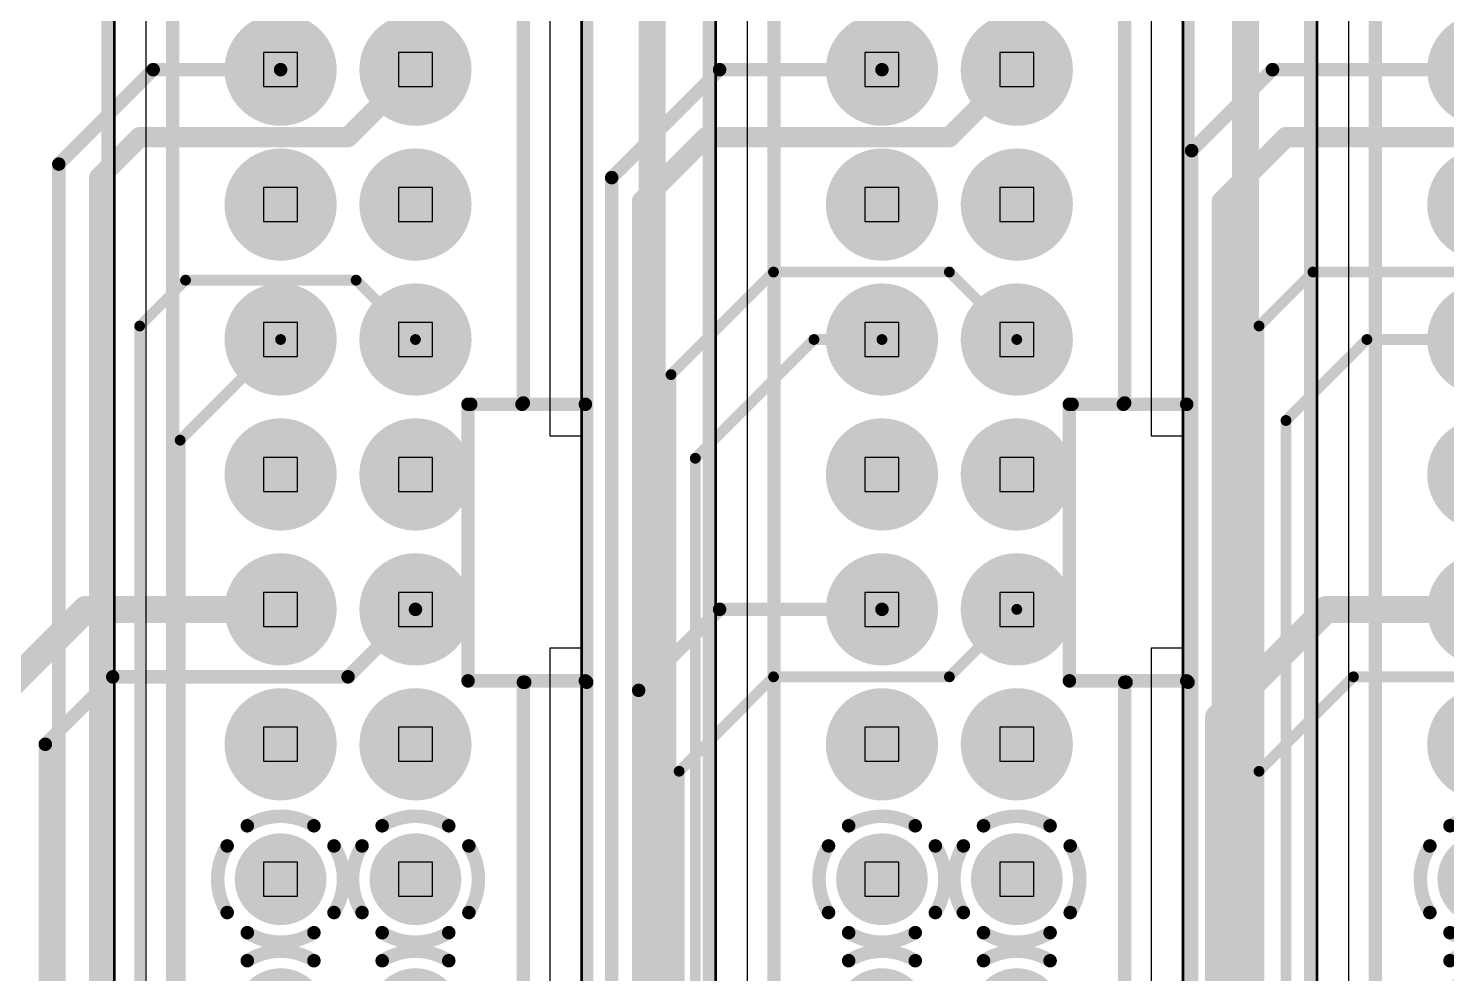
# Model space of a CAD drawing. Extents: x 11.67 to 17.2, y 3.98 to 12.28.
# Drawn here: x 13.973 to 15.025, y 10.671 to 11.372 of the extents above; entities that cross this region are included whole.
import ezdxf

# ---------------------------------------------------------------- set-up
doc = ezdxf.new("R2010")
doc.units = 0
doc.layers.get('0').update_dxf_attribs({"linetype": 'CONTINUOUS'})
for name, color, linetype in [('BOTTOMLAYER', 5, 'CONTINUOUS'), ('BOTTOMOVERLAY', 54, 'CONTINUOUS'), ('BOTTOMSOLDER', 6, 'CONTINUOUS'), ('INTERNALPLANE1', 76, 'CONTINUOUS'), ('MECHANICAL2', 216, 'CONTINUOUS'), ('MECHANICAL6', 56, 'CONTINUOUS'), ('MECHANICAL9', 56, 'CONTINUOUS'), ('MIDLAYER1', 16, 'CONTINUOUS'), ('MULTILAYER', 9, 'CONTINUOUS'), ('TOPLAYER', 1, 'CONTINUOUS'), ('TOPSOLDER', 216, 'CONTINUOUS')]:
    doc.layers.add(name, color=color, linetype=linetype)

# ---------------------------------------------------------------- blocks, each defined once
blk = doc.blocks.new('IDC_TH_16P_P2_54_C3406_B_3')
at = {"layer": 'BOTTOMLAYER', "const_width": 0.03}
for points in [[(-0.365, 0.05, 1), (-0.335, 0.05, 1)], [(-0.265, 0.05, 1), (-0.235, 0.05, 1)], [(-0.165, 0.05, 1), (-0.135, 0.05, 1)], [(-0.065, 0.05, 1), (-0.035, 0.05, 1)], [(0.035, 0.05, 1), (0.065, 0.05, 1)], [(0.135, 0.05, 1), (0.165, 0.05, 1)], [(0.235, 0.05, 1), (0.265, 0.05, 1)], [(-0.365, -0.05, 1), (-0.335, -0.05, 1)], [(-0.265, -0.05, 1), (-0.235, -0.05, 1)], [(-0.165, -0.05, 1), (-0.135, -0.05, 1)], [(-0.065, -0.05, 1), (-0.035, -0.05, 1)], [(0.035, -0.05, 1), (0.065, -0.05, 1)], [(0.135, -0.05, 1), (0.165, -0.05, 1)], [(0.235, -0.05, 1), (0.265, -0.05, 1)]]:
    blk.add_lwpolyline(points, format="xyb", close=True, dxfattribs=at)
at = {"layer": 'BOTTOMOVERLAY', "const_width": 0.01}
for points in [[(0.563, 0.177), (-0.5589, 0.177)], [(-0.102, 0.091), (-0.102, 0.176)], [(0.103, 0.176), (0.104, 0.177)], [(0.103, 0.089), (0.103, 0.176)], [(-0.103, 0.13), (-0.505, 0.13)], [(-0.102, 0.129), (-0.103, 0.13)], [(0.104, 0.13), (0.104, 0.131)], [(0.507, 0.13), (0.104, 0.13)], [(0.103, 0.089), (-0.102, 0.089)], [(0.5071, -0.13), (-0.5047, -0.13)], [(0.5622, -0.178), (-0.5599, -0.178)]]:
    blk.add_lwpolyline(points, dxfattribs=at)
at = {"layer": 'BOTTOMOVERLAY', "const_width": 0.005}
for points in [[(-0.1045, 0.176, 1), (-0.0995, 0.176, 1)], [(0.1005, 0.176, 1), (0.1055, 0.176, 1)], [(0.1005, 0.176, 1), (0.1055, 0.176, 1)], [(0.1015, 0.177, 1), (0.1065, 0.177, 1)], [(-0.1055, 0.13, 1), (-0.1005, 0.13, 1)], [(-0.1055, 0.13, 1), (-0.1005, 0.13, 1)], [(-0.1045, 0.129, 1), (-0.0995, 0.129, 1)], [(0.1015, 0.131, 1), (0.1065, 0.131, 1)], [(0.1015, 0.13, 1), (0.1065, 0.13, 1)], [(0.1015, 0.13, 1), (0.1065, 0.13, 1)], [(-0.1045, 0.091, 1), (-0.0995, 0.091, 1)], [(-0.1045, 0.089, 1), (-0.0995, 0.089, 1)], [(0.1005, 0.089, 1), (0.1055, 0.089, 1)], [(0.1005, 0.089, 1), (0.1055, 0.089, 1)]]:
    blk.add_lwpolyline(points, format="xyb", close=True, dxfattribs=at)
at = {"layer": 'BOTTOMSOLDER', "const_width": 0.034}
for points in [[(-0.367, 0.05, 1), (-0.333, 0.05, 1)], [(-0.267, 0.05, 1), (-0.233, 0.05, 1)], [(-0.167, 0.05, 1), (-0.133, 0.05, 1)], [(-0.067, 0.05, 1), (-0.033, 0.05, 1)], [(0.033, 0.05, 1), (0.067, 0.05, 1)], [(0.133, 0.05, 1), (0.167, 0.05, 1)], [(0.233, 0.05, 1), (0.267, 0.05, 1)], [(0.333, 0.05, 1), (0.367, 0.05, 1)], [(-0.367, -0.05, 1), (-0.333, -0.05, 1)], [(-0.267, -0.05, 1), (-0.233, -0.05, 1)], [(-0.167, -0.05, 1), (-0.133, -0.05, 1)], [(-0.067, -0.05, 1), (-0.033, -0.05, 1)], [(0.033, -0.05, 1), (0.067, -0.05, 1)], [(0.133, -0.05, 1), (0.167, -0.05, 1)], [(0.233, -0.05, 1), (0.267, -0.05, 1)], [(0.333, -0.05, 1), (0.367, -0.05, 1)]]:
    blk.add_lwpolyline(points, format="xyb", close=True, dxfattribs=at)
at = {"layer": 'INTERNALPLANE1', "const_width": 0.01}
for points in [[(0.2253, 0.0896, -0.286745), (0.2747, 0.0896)], [(0.2104, 0.0253, -0.286745), (0.2104, 0.0747)], [(0.2896, 0.0747, -0.286745), (0.2896, 0.0253)], [(0.3104, 0.0253, -0.286745), (0.3104, 0.0747)], [(0.2747, 0.0104, -0.286745), (0.2253, 0.0104)], [(0.2253, -0.0104, -0.286745), (0.2747, -0.0104)], [(0.2104, -0.0747, -0.286745), (0.2104, -0.0253)], [(0.2896, -0.0253, -0.286745), (0.2896, -0.0747)], [(0.3104, -0.0747, -0.286745), (0.3104, -0.0253)], [(0.2747, -0.0896, -0.286745), (0.2253, -0.0896)]]:
    blk.add_lwpolyline(points, format="xyb", dxfattribs=at)
at = {"layer": 'INTERNALPLANE1'}
for points, const_width in [([(-0.3708, 0.05, 1), (-0.3292, 0.05, 1)], 0.0416), ([(-0.2708, 0.05, 1), (-0.2292, 0.05, 1)], 0.0416), ([(-0.1708, 0.05, 1), (-0.1292, 0.05, 1)], 0.0416), ([(-0.0708, 0.05, 1), (-0.0292, 0.05, 1)], 0.0416), ([(0.0292, 0.05, 1), (0.0708, 0.05, 1)], 0.0416), ([(0.1292, 0.05, 1), (0.1708, 0.05, 1)], 0.0416), ([(0.2228, 0.0896, 1), (0.2278, 0.0896, 1)], 0.005), ([(0.2722, 0.0896, 1), (0.2772, 0.0896, 1)], 0.005), ([(0.2079, 0.0747, 1), (0.2129, 0.0747, 1)], 0.005), ([(0.2871, 0.0747, 1), (0.2921, 0.0747, 1)], 0.005), ([(0.3079, 0.0747, 1), (0.3129, 0.0747, 1)], 0.005), ([(0.2079, 0.0253, 1), (0.2129, 0.0253, 1)], 0.005), ([(0.2871, 0.0253, 1), (0.2921, 0.0253, 1)], 0.005), ([(0.3079, 0.0253, 1), (0.3129, 0.0253, 1)], 0.005), ([(0.2228, 0.0104, 1), (0.2278, 0.0104, 1)], 0.005), ([(0.2722, 0.0104, 1), (0.2772, 0.0104, 1)], 0.005), ([(-0.3708, -0.05, 1), (-0.3292, -0.05, 1)], 0.0416), ([(-0.2708, -0.05, 1), (-0.2292, -0.05, 1)], 0.0416), ([(-0.1708, -0.05, 1), (-0.1292, -0.05, 1)], 0.0416), ([(-0.0708, -0.05, 1), (-0.0292, -0.05, 1)], 0.0416), ([(0.0292, -0.05, 1), (0.0708, -0.05, 1)], 0.0416), ([(0.1292, -0.05, 1), (0.1708, -0.05, 1)], 0.0416), ([(0.2228, -0.0104, 1), (0.2278, -0.0104, 1)], 0.005), ([(0.2722, -0.0104, 1), (0.2772, -0.0104, 1)], 0.005), ([(0.2079, -0.0253, 1), (0.2129, -0.0253, 1)], 0.005), ([(0.2871, -0.0253, 1), (0.2921, -0.0253, 1)], 0.005), ([(0.3079, -0.0253, 1), (0.3129, -0.0253, 1)], 0.005), ([(0.2079, -0.0747, 1), (0.2129, -0.0747, 1)], 0.005), ([(0.2871, -0.0747, 1), (0.2921, -0.0747, 1)], 0.005), ([(0.3079, -0.0747, 1), (0.3129, -0.0747, 1)], 0.005), ([(0.2228, -0.0896, 1), (0.2278, -0.0896, 1)], 0.005), ([(0.2722, -0.0896, 1), (0.2772, -0.0896, 1)], 0.005)]:
    blk.add_lwpolyline(points, format="xyb", close=True, dxfattribs=dict(at, const_width=const_width))
at = {"layer": 'MECHANICAL2'}
for p, q in [((-0.0787, 0.1732), (-0.5496, 0.1732)), ((-0.0787, 0.1496), (-0.0787, 0.1732)), ((0.5496, 0.1732), (0.0787, 0.1732)), ((0.0787, 0.1732), (0.0787, 0.1496)), ((-0.5197, 0.1496), (-0.0787, 0.1496)), ((0.0787, 0.1496), (0.5197, 0.1496)), ((0.5197, -0.1496), (-0.5197, -0.1496)), ((-0.5496, -0.1732), (0.5496, -0.1732))]:
    blk.add_line(p, q, dxfattribs=at)
at = {"layer": 'MECHANICAL6', "const_width": 0.002}
for points in [[(0.5496, 0.1732), (-0.5496, 0.1732)], [(0.5496, -0.1732), (-0.5496, -0.1732)]]:
    blk.add_lwpolyline(points, dxfattribs=at)
at = {"layer": 'MECHANICAL9'}
for p, q in [((-0.3626, 0.0626), (-0.3626, 0.0374)), ((-0.3374, 0.0626), (-0.3626, 0.0626)), ((-0.3374, 0.0374), (-0.3374, 0.0626)), ((-0.2626, 0.0626), (-0.2626, 0.0374)), ((-0.2374, 0.0626), (-0.2626, 0.0626)), ((-0.2374, 0.0374), (-0.2374, 0.0626)), ((-0.1626, 0.0626), (-0.1626, 0.0374)), ((-0.1374, 0.0626), (-0.1626, 0.0626)), ((-0.1374, 0.0374), (-0.1374, 0.0626)), ((-0.0626, 0.0626), (-0.0626, 0.0374)), ((-0.0374, 0.0626), (-0.0626, 0.0626)), ((-0.0374, 0.0374), (-0.0374, 0.0626)), ((0.0374, 0.0626), (0.0374, 0.0374)), ((0.0626, 0.0626), (0.0374, 0.0626)), ((0.0626, 0.0374), (0.0626, 0.0626)), ((0.1374, 0.0626), (0.1374, 0.0374)), ((0.1626, 0.0626), (0.1374, 0.0626)), ((0.1626, 0.0374), (0.1626, 0.0626)), ((0.2374, 0.0626), (0.2374, 0.0374)), ((0.2626, 0.0626), (0.2374, 0.0626)), ((0.2626, 0.0374), (0.2626, 0.0626)), ((-0.3626, 0.0374), (-0.3374, 0.0374)), ((-0.2626, 0.0374), (-0.2374, 0.0374)), ((-0.1626, 0.0374), (-0.1374, 0.0374)), ((-0.0626, 0.0374), (-0.0374, 0.0374)), ((0.0374, 0.0374), (0.0626, 0.0374)), ((0.1374, 0.0374), (0.1626, 0.0374)), ((0.2374, 0.0374), (0.2626, 0.0374)), ((-0.3626, -0.0374), (-0.3626, -0.0626)), ((-0.3374, -0.0374), (-0.3626, -0.0374)), ((-0.3374, -0.0626), (-0.3374, -0.0374)), ((-0.2626, -0.0374), (-0.2626, -0.0626)), ((-0.2374, -0.0374), (-0.2626, -0.0374)), ((-0.2374, -0.0626), (-0.2374, -0.0374)), ((-0.1626, -0.0374), (-0.1626, -0.0626)), ((-0.1374, -0.0374), (-0.1626, -0.0374)), ((-0.1374, -0.0626), (-0.1374, -0.0374)), ((-0.0626, -0.0374), (-0.0626, -0.0626)), ((-0.0374, -0.0374), (-0.0626, -0.0374)), ((-0.0374, -0.0626), (-0.0374, -0.0374)), ((0.0374, -0.0374), (0.0374, -0.0626)), ((0.0626, -0.0374), (0.0374, -0.0374)), ((0.0626, -0.0626), (0.0626, -0.0374)), ((0.1374, -0.0374), (0.1374, -0.0626)), ((0.1626, -0.0374), (0.1374, -0.0374)), ((0.1626, -0.0626), (0.1626, -0.0374)), ((0.2374, -0.0374), (0.2374, -0.0626)), ((0.2626, -0.0374), (0.2374, -0.0374)), ((0.2626, -0.0626), (0.2626, -0.0374)), ((-0.3626, -0.0626), (-0.3374, -0.0626)), ((-0.2626, -0.0626), (-0.2374, -0.0626)), ((-0.1626, -0.0626), (-0.1374, -0.0626)), ((-0.0626, -0.0626), (-0.0374, -0.0626)), ((0.0374, -0.0626), (0.0626, -0.0626)), ((0.1374, -0.0626), (0.1626, -0.0626)), ((0.2374, -0.0626), (0.2626, -0.0626))]:
    blk.add_line(p, q, dxfattribs=at)
at = {"layer": 'MIDLAYER1', "const_width": 0.03}
for points in [[(-0.365, 0.05, 1), (-0.335, 0.05, 1)], [(-0.265, 0.05, 1), (-0.235, 0.05, 1)], [(-0.165, 0.05, 1), (-0.135, 0.05, 1)], [(-0.065, 0.05, 1), (-0.035, 0.05, 1)], [(0.035, 0.05, 1), (0.065, 0.05, 1)], [(0.135, 0.05, 1), (0.165, 0.05, 1)], [(0.235, 0.05, 1), (0.265, 0.05, 1)], [(-0.365, -0.05, 1), (-0.335, -0.05, 1)], [(-0.265, -0.05, 1), (-0.235, -0.05, 1)], [(-0.165, -0.05, 1), (-0.135, -0.05, 1)], [(-0.065, -0.05, 1), (-0.035, -0.05, 1)], [(0.035, -0.05, 1), (0.065, -0.05, 1)], [(0.135, -0.05, 1), (0.165, -0.05, 1)], [(0.235, -0.05, 1), (0.265, -0.05, 1)]]:
    blk.add_lwpolyline(points, format="xyb", close=True, dxfattribs=at)
at = {"layer": 'MULTILAYER', "const_width": 0.03}
for points in [[(-0.365, 0.05, 1), (-0.335, 0.05, 1)], [(-0.265, 0.05, 1), (-0.235, 0.05, 1)], [(-0.165, 0.05, 1), (-0.135, 0.05, 1)], [(-0.065, 0.05, 1), (-0.035, 0.05, 1)], [(0.035, 0.05, 1), (0.065, 0.05, 1)], [(0.135, 0.05, 1), (0.165, 0.05, 1)], [(0.235, 0.05, 1), (0.265, 0.05, 1)], [(-0.365, -0.05, 1), (-0.335, -0.05, 1)], [(-0.265, -0.05, 1), (-0.235, -0.05, 1)], [(-0.165, -0.05, 1), (-0.135, -0.05, 1)], [(-0.065, -0.05, 1), (-0.035, -0.05, 1)], [(0.035, -0.05, 1), (0.065, -0.05, 1)], [(0.135, -0.05, 1), (0.165, -0.05, 1)], [(0.235, -0.05, 1), (0.265, -0.05, 1)]]:
    blk.add_lwpolyline(points, format="xyb", close=True, dxfattribs=at)
at = {"layer": 'TOPLAYER', "const_width": 0.03}
for points in [[(-0.365, 0.05, 1), (-0.335, 0.05, 1)], [(-0.265, 0.05, 1), (-0.235, 0.05, 1)], [(-0.165, 0.05, 1), (-0.135, 0.05, 1)], [(-0.065, 0.05, 1), (-0.035, 0.05, 1)], [(0.035, 0.05, 1), (0.065, 0.05, 1)], [(0.135, 0.05, 1), (0.165, 0.05, 1)], [(0.235, 0.05, 1), (0.265, 0.05, 1)], [(-0.365, -0.05, 1), (-0.335, -0.05, 1)], [(-0.265, -0.05, 1), (-0.235, -0.05, 1)], [(-0.165, -0.05, 1), (-0.135, -0.05, 1)], [(-0.065, -0.05, 1), (-0.035, -0.05, 1)], [(0.035, -0.05, 1), (0.065, -0.05, 1)], [(0.135, -0.05, 1), (0.165, -0.05, 1)], [(0.235, -0.05, 1), (0.265, -0.05, 1)]]:
    blk.add_lwpolyline(points, format="xyb", close=True, dxfattribs=at)
at = {"layer": 'TOPSOLDER', "const_width": 0.034}
for points in [[(-0.367, 0.05, 1), (-0.333, 0.05, 1)], [(-0.267, 0.05, 1), (-0.233, 0.05, 1)], [(-0.167, 0.05, 1), (-0.133, 0.05, 1)], [(-0.067, 0.05, 1), (-0.033, 0.05, 1)], [(0.033, 0.05, 1), (0.067, 0.05, 1)], [(0.133, 0.05, 1), (0.167, 0.05, 1)], [(0.233, 0.05, 1), (0.267, 0.05, 1)], [(0.333, 0.05, 1), (0.367, 0.05, 1)], [(-0.367, -0.05, 1), (-0.333, -0.05, 1)], [(-0.267, -0.05, 1), (-0.233, -0.05, 1)], [(-0.167, -0.05, 1), (-0.133, -0.05, 1)], [(-0.067, -0.05, 1), (-0.033, -0.05, 1)], [(0.033, -0.05, 1), (0.067, -0.05, 1)], [(0.133, -0.05, 1), (0.167, -0.05, 1)], [(0.233, -0.05, 1), (0.267, -0.05, 1)], [(0.333, -0.05, 1), (0.367, -0.05, 1)]]:
    blk.add_lwpolyline(points, format="xyb", close=True, dxfattribs=at)
blk = doc.blocks.new('IDC_TH_16P_P2_54_C3406_B18')
at = {"layer": 'BOTTOMLAYER', "const_width": 0.03}
for points in [[(-0.365, 0.05, 1), (-0.335, 0.05, 1)], [(-0.265, 0.05, 1), (-0.235, 0.05, 1)], [(-0.165, 0.05, 1), (-0.135, 0.05, 1)], [(-0.065, 0.05, 1), (-0.035, 0.05, 1)], [(0.035, 0.05, 1), (0.065, 0.05, 1)], [(0.135, 0.05, 1), (0.165, 0.05, 1)], [(0.235, 0.05, 1), (0.265, 0.05, 1)], [(-0.365, -0.05, 1), (-0.335, -0.05, 1)], [(-0.265, -0.05, 1), (-0.235, -0.05, 1)], [(-0.165, -0.05, 1), (-0.135, -0.05, 1)], [(-0.065, -0.05, 1), (-0.035, -0.05, 1)], [(0.035, -0.05, 1), (0.065, -0.05, 1)], [(0.135, -0.05, 1), (0.165, -0.05, 1)], [(0.235, -0.05, 1), (0.265, -0.05, 1)]]:
    blk.add_lwpolyline(points, format="xyb", close=True, dxfattribs=at)
at = {"layer": 'BOTTOMOVERLAY', "const_width": 0.01}
for points in [[(0.563, 0.177), (-0.5589, 0.177)], [(-0.102, 0.091), (-0.102, 0.176)], [(0.103, 0.176), (0.104, 0.177)], [(0.103, 0.089), (0.103, 0.176)], [(-0.103, 0.13), (-0.505, 0.13)], [(-0.102, 0.129), (-0.103, 0.13)], [(0.104, 0.13), (0.104, 0.131)], [(0.507, 0.13), (0.104, 0.13)], [(0.103, 0.089), (-0.102, 0.089)], [(0.5071, -0.13), (-0.5047, -0.13)], [(0.5622, -0.178), (-0.5599, -0.178)]]:
    blk.add_lwpolyline(points, dxfattribs=at)
at = {"layer": 'BOTTOMOVERLAY', "const_width": 0.005}
for points in [[(-0.1045, 0.176, 1), (-0.0995, 0.176, 1)], [(0.1005, 0.176, 1), (0.1055, 0.176, 1)], [(0.1005, 0.176, 1), (0.1055, 0.176, 1)], [(0.1015, 0.177, 1), (0.1065, 0.177, 1)], [(-0.1055, 0.13, 1), (-0.1005, 0.13, 1)], [(-0.1055, 0.13, 1), (-0.1005, 0.13, 1)], [(-0.1045, 0.129, 1), (-0.0995, 0.129, 1)], [(0.1015, 0.131, 1), (0.1065, 0.131, 1)], [(0.1015, 0.13, 1), (0.1065, 0.13, 1)], [(0.1015, 0.13, 1), (0.1065, 0.13, 1)], [(-0.1045, 0.091, 1), (-0.0995, 0.091, 1)], [(-0.1045, 0.089, 1), (-0.0995, 0.089, 1)], [(0.1005, 0.089, 1), (0.1055, 0.089, 1)], [(0.1005, 0.089, 1), (0.1055, 0.089, 1)]]:
    blk.add_lwpolyline(points, format="xyb", close=True, dxfattribs=at)
at = {"layer": 'BOTTOMSOLDER', "const_width": 0.034}
for points in [[(-0.367, 0.05, 1), (-0.333, 0.05, 1)], [(-0.267, 0.05, 1), (-0.233, 0.05, 1)], [(-0.167, 0.05, 1), (-0.133, 0.05, 1)], [(-0.067, 0.05, 1), (-0.033, 0.05, 1)], [(0.033, 0.05, 1), (0.067, 0.05, 1)], [(0.133, 0.05, 1), (0.167, 0.05, 1)], [(0.233, 0.05, 1), (0.267, 0.05, 1)], [(0.333, 0.05, 1), (0.367, 0.05, 1)], [(-0.367, -0.05, 1), (-0.333, -0.05, 1)], [(-0.267, -0.05, 1), (-0.233, -0.05, 1)], [(-0.167, -0.05, 1), (-0.133, -0.05, 1)], [(-0.067, -0.05, 1), (-0.033, -0.05, 1)], [(0.033, -0.05, 1), (0.067, -0.05, 1)], [(0.133, -0.05, 1), (0.167, -0.05, 1)], [(0.233, -0.05, 1), (0.267, -0.05, 1)], [(0.333, -0.05, 1), (0.367, -0.05, 1)]]:
    blk.add_lwpolyline(points, format="xyb", close=True, dxfattribs=at)
at = {"layer": 'INTERNALPLANE1', "const_width": 0.01}
for points in [[(0.2253, 0.0896, -0.286745), (0.2747, 0.0896)], [(0.2104, 0.0253, -0.286745), (0.2104, 0.0747)], [(0.2896, 0.0747, -0.286745), (0.2896, 0.0253)], [(0.3104, 0.0253, -0.286745), (0.3104, 0.0747)], [(0.2747, 0.0104, -0.286745), (0.2253, 0.0104)], [(0.2253, -0.0104, -0.286745), (0.2747, -0.0104)], [(0.2104, -0.0747, -0.286745), (0.2104, -0.0253)], [(0.2896, -0.0253, -0.286745), (0.2896, -0.0747)], [(0.3104, -0.0747, -0.286745), (0.3104, -0.0253)], [(0.2747, -0.0896, -0.286745), (0.2253, -0.0896)]]:
    blk.add_lwpolyline(points, format="xyb", dxfattribs=at)
at = {"layer": 'INTERNALPLANE1'}
for points, const_width in [([(-0.3708, 0.05, 1), (-0.3292, 0.05, 1)], 0.0416), ([(-0.2708, 0.05, 1), (-0.2292, 0.05, 1)], 0.0416), ([(-0.1708, 0.05, 1), (-0.1292, 0.05, 1)], 0.0416), ([(-0.0708, 0.05, 1), (-0.0292, 0.05, 1)], 0.0416), ([(0.0292, 0.05, 1), (0.0708, 0.05, 1)], 0.0416), ([(0.1292, 0.05, 1), (0.1708, 0.05, 1)], 0.0416), ([(0.2228, 0.0896, 1), (0.2278, 0.0896, 1)], 0.005), ([(0.2722, 0.0896, 1), (0.2772, 0.0896, 1)], 0.005), ([(0.2079, 0.0747, 1), (0.2129, 0.0747, 1)], 0.005), ([(0.2871, 0.0747, 1), (0.2921, 0.0747, 1)], 0.005), ([(0.3079, 0.0747, 1), (0.3129, 0.0747, 1)], 0.005), ([(0.2079, 0.0253, 1), (0.2129, 0.0253, 1)], 0.005), ([(0.2871, 0.0253, 1), (0.2921, 0.0253, 1)], 0.005), ([(0.3079, 0.0253, 1), (0.3129, 0.0253, 1)], 0.005), ([(0.2228, 0.0104, 1), (0.2278, 0.0104, 1)], 0.005), ([(0.2722, 0.0104, 1), (0.2772, 0.0104, 1)], 0.005), ([(-0.3708, -0.05, 1), (-0.3292, -0.05, 1)], 0.0416), ([(-0.2708, -0.05, 1), (-0.2292, -0.05, 1)], 0.0416), ([(-0.1708, -0.05, 1), (-0.1292, -0.05, 1)], 0.0416), ([(-0.0708, -0.05, 1), (-0.0292, -0.05, 1)], 0.0416), ([(0.0292, -0.05, 1), (0.0708, -0.05, 1)], 0.0416), ([(0.1292, -0.05, 1), (0.1708, -0.05, 1)], 0.0416), ([(0.2228, -0.0104, 1), (0.2278, -0.0104, 1)], 0.005), ([(0.2722, -0.0104, 1), (0.2772, -0.0104, 1)], 0.005), ([(0.2079, -0.0253, 1), (0.2129, -0.0253, 1)], 0.005), ([(0.2871, -0.0253, 1), (0.2921, -0.0253, 1)], 0.005), ([(0.3079, -0.0253, 1), (0.3129, -0.0253, 1)], 0.005), ([(0.2079, -0.0747, 1), (0.2129, -0.0747, 1)], 0.005), ([(0.2871, -0.0747, 1), (0.2921, -0.0747, 1)], 0.005), ([(0.3079, -0.0747, 1), (0.3129, -0.0747, 1)], 0.005), ([(0.2228, -0.0896, 1), (0.2278, -0.0896, 1)], 0.005), ([(0.2722, -0.0896, 1), (0.2772, -0.0896, 1)], 0.005)]:
    blk.add_lwpolyline(points, format="xyb", close=True, dxfattribs=dict(at, const_width=const_width))
at = {"layer": 'MECHANICAL2'}
for p, q in [((-0.0787, 0.1732), (-0.5496, 0.1732)), ((-0.0787, 0.1496), (-0.0787, 0.1732)), ((0.5496, 0.1732), (0.0787, 0.1732)), ((0.0787, 0.1732), (0.0787, 0.1496)), ((-0.5197, 0.1496), (-0.0787, 0.1496)), ((0.0787, 0.1496), (0.5197, 0.1496)), ((0.5197, -0.1496), (-0.5197, -0.1496)), ((-0.5496, -0.1732), (0.5496, -0.1732))]:
    blk.add_line(p, q, dxfattribs=at)
at = {"layer": 'MECHANICAL6', "const_width": 0.002}
for points in [[(0.5496, 0.1732), (-0.5496, 0.1732)], [(0.5496, -0.1732), (-0.5496, -0.1732)]]:
    blk.add_lwpolyline(points, dxfattribs=at)
at = {"layer": 'MECHANICAL9'}
for p, q in [((-0.3626, 0.0626), (-0.3626, 0.0374)), ((-0.3374, 0.0626), (-0.3626, 0.0626)), ((-0.3374, 0.0374), (-0.3374, 0.0626)), ((-0.2626, 0.0626), (-0.2626, 0.0374)), ((-0.2374, 0.0626), (-0.2626, 0.0626)), ((-0.2374, 0.0374), (-0.2374, 0.0626)), ((-0.1626, 0.0626), (-0.1626, 0.0374)), ((-0.1374, 0.0626), (-0.1626, 0.0626)), ((-0.1374, 0.0374), (-0.1374, 0.0626)), ((-0.0626, 0.0626), (-0.0626, 0.0374)), ((-0.0374, 0.0626), (-0.0626, 0.0626)), ((-0.0374, 0.0374), (-0.0374, 0.0626)), ((0.0374, 0.0626), (0.0374, 0.0374)), ((0.0626, 0.0626), (0.0374, 0.0626)), ((0.0626, 0.0374), (0.0626, 0.0626)), ((0.1374, 0.0626), (0.1374, 0.0374)), ((0.1626, 0.0626), (0.1374, 0.0626)), ((0.1626, 0.0374), (0.1626, 0.0626)), ((0.2374, 0.0626), (0.2374, 0.0374)), ((0.2626, 0.0626), (0.2374, 0.0626)), ((0.2626, 0.0374), (0.2626, 0.0626)), ((-0.3626, 0.0374), (-0.3374, 0.0374)), ((-0.2626, 0.0374), (-0.2374, 0.0374)), ((-0.1626, 0.0374), (-0.1374, 0.0374)), ((-0.0626, 0.0374), (-0.0374, 0.0374)), ((0.0374, 0.0374), (0.0626, 0.0374)), ((0.1374, 0.0374), (0.1626, 0.0374)), ((0.2374, 0.0374), (0.2626, 0.0374)), ((-0.3626, -0.0374), (-0.3626, -0.0626)), ((-0.3374, -0.0374), (-0.3626, -0.0374)), ((-0.3374, -0.0626), (-0.3374, -0.0374)), ((-0.2626, -0.0374), (-0.2626, -0.0626)), ((-0.2374, -0.0374), (-0.2626, -0.0374)), ((-0.2374, -0.0626), (-0.2374, -0.0374)), ((-0.1626, -0.0374), (-0.1626, -0.0626)), ((-0.1374, -0.0374), (-0.1626, -0.0374)), ((-0.1374, -0.0626), (-0.1374, -0.0374)), ((-0.0626, -0.0374), (-0.0626, -0.0626)), ((-0.0374, -0.0374), (-0.0626, -0.0374)), ((-0.0374, -0.0626), (-0.0374, -0.0374)), ((0.0374, -0.0374), (0.0374, -0.0626)), ((0.0626, -0.0374), (0.0374, -0.0374)), ((0.0626, -0.0626), (0.0626, -0.0374)), ((0.1374, -0.0374), (0.1374, -0.0626)), ((0.1626, -0.0374), (0.1374, -0.0374)), ((0.1626, -0.0626), (0.1626, -0.0374)), ((0.2374, -0.0374), (0.2374, -0.0626)), ((0.2626, -0.0374), (0.2374, -0.0374)), ((0.2626, -0.0626), (0.2626, -0.0374)), ((-0.3626, -0.0626), (-0.3374, -0.0626)), ((-0.2626, -0.0626), (-0.2374, -0.0626)), ((-0.1626, -0.0626), (-0.1374, -0.0626)), ((-0.0626, -0.0626), (-0.0374, -0.0626)), ((0.0374, -0.0626), (0.0626, -0.0626)), ((0.1374, -0.0626), (0.1626, -0.0626)), ((0.2374, -0.0626), (0.2626, -0.0626))]:
    blk.add_line(p, q, dxfattribs=at)
at = {"layer": 'MIDLAYER1', "const_width": 0.03}
for points in [[(-0.365, 0.05, 1), (-0.335, 0.05, 1)], [(-0.265, 0.05, 1), (-0.235, 0.05, 1)], [(-0.165, 0.05, 1), (-0.135, 0.05, 1)], [(-0.065, 0.05, 1), (-0.035, 0.05, 1)], [(0.035, 0.05, 1), (0.065, 0.05, 1)], [(0.135, 0.05, 1), (0.165, 0.05, 1)], [(0.235, 0.05, 1), (0.265, 0.05, 1)], [(-0.365, -0.05, 1), (-0.335, -0.05, 1)], [(-0.265, -0.05, 1), (-0.235, -0.05, 1)], [(-0.165, -0.05, 1), (-0.135, -0.05, 1)], [(-0.065, -0.05, 1), (-0.035, -0.05, 1)], [(0.035, -0.05, 1), (0.065, -0.05, 1)], [(0.135, -0.05, 1), (0.165, -0.05, 1)], [(0.235, -0.05, 1), (0.265, -0.05, 1)]]:
    blk.add_lwpolyline(points, format="xyb", close=True, dxfattribs=at)
at = {"layer": 'MULTILAYER', "const_width": 0.03}
for points in [[(-0.365, 0.05, 1), (-0.335, 0.05, 1)], [(-0.265, 0.05, 1), (-0.235, 0.05, 1)], [(-0.165, 0.05, 1), (-0.135, 0.05, 1)], [(-0.065, 0.05, 1), (-0.035, 0.05, 1)], [(0.035, 0.05, 1), (0.065, 0.05, 1)], [(0.135, 0.05, 1), (0.165, 0.05, 1)], [(0.235, 0.05, 1), (0.265, 0.05, 1)], [(-0.365, -0.05, 1), (-0.335, -0.05, 1)], [(-0.265, -0.05, 1), (-0.235, -0.05, 1)], [(-0.165, -0.05, 1), (-0.135, -0.05, 1)], [(-0.065, -0.05, 1), (-0.035, -0.05, 1)], [(0.035, -0.05, 1), (0.065, -0.05, 1)], [(0.135, -0.05, 1), (0.165, -0.05, 1)], [(0.235, -0.05, 1), (0.265, -0.05, 1)]]:
    blk.add_lwpolyline(points, format="xyb", close=True, dxfattribs=at)
at = {"layer": 'TOPLAYER', "const_width": 0.03}
for points in [[(-0.365, 0.05, 1), (-0.335, 0.05, 1)], [(-0.265, 0.05, 1), (-0.235, 0.05, 1)], [(-0.165, 0.05, 1), (-0.135, 0.05, 1)], [(-0.065, 0.05, 1), (-0.035, 0.05, 1)], [(0.035, 0.05, 1), (0.065, 0.05, 1)], [(0.135, 0.05, 1), (0.165, 0.05, 1)], [(0.235, 0.05, 1), (0.265, 0.05, 1)], [(-0.365, -0.05, 1), (-0.335, -0.05, 1)], [(-0.265, -0.05, 1), (-0.235, -0.05, 1)], [(-0.165, -0.05, 1), (-0.135, -0.05, 1)], [(-0.065, -0.05, 1), (-0.035, -0.05, 1)], [(0.035, -0.05, 1), (0.065, -0.05, 1)], [(0.135, -0.05, 1), (0.165, -0.05, 1)], [(0.235, -0.05, 1), (0.265, -0.05, 1)]]:
    blk.add_lwpolyline(points, format="xyb", close=True, dxfattribs=at)
at = {"layer": 'TOPSOLDER', "const_width": 0.034}
for points in [[(-0.367, 0.05, 1), (-0.333, 0.05, 1)], [(-0.267, 0.05, 1), (-0.233, 0.05, 1)], [(-0.167, 0.05, 1), (-0.133, 0.05, 1)], [(-0.067, 0.05, 1), (-0.033, 0.05, 1)], [(0.033, 0.05, 1), (0.067, 0.05, 1)], [(0.133, 0.05, 1), (0.167, 0.05, 1)], [(0.233, 0.05, 1), (0.267, 0.05, 1)], [(0.333, 0.05, 1), (0.367, 0.05, 1)], [(-0.367, -0.05, 1), (-0.333, -0.05, 1)], [(-0.267, -0.05, 1), (-0.233, -0.05, 1)], [(-0.167, -0.05, 1), (-0.133, -0.05, 1)], [(-0.067, -0.05, 1), (-0.033, -0.05, 1)], [(0.033, -0.05, 1), (0.067, -0.05, 1)], [(0.133, -0.05, 1), (0.167, -0.05, 1)], [(0.233, -0.05, 1), (0.267, -0.05, 1)], [(0.333, -0.05, 1), (0.367, -0.05, 1)]]:
    blk.add_lwpolyline(points, format="xyb", close=True, dxfattribs=at)
blk = doc.blocks.new('IDC_TH_16P_P2_54_C3406_B21')
at = {"layer": 'BOTTOMLAYER', "const_width": 0.03}
for points in [[(-0.365, -0.05, 1), (-0.335, -0.05, 1)], [(-0.265, -0.05, 1), (-0.235, -0.05, 1)], [(-0.165, -0.05, 1), (-0.135, -0.05, 1)], [(-0.065, -0.05, 1), (-0.035, -0.05, 1)], [(0.035, -0.05, 1), (0.065, -0.05, 1)], [(0.135, -0.05, 1), (0.165, -0.05, 1)], [(0.235, -0.05, 1), (0.265, -0.05, 1)]]:
    blk.add_lwpolyline(points, format="xyb", close=True, dxfattribs=at)
at = {"layer": 'BOTTOMOVERLAY', "const_width": 0.01}
for points in [[(0.5071, -0.13), (-0.5047, -0.13)], [(0.5622, -0.178), (-0.5599, -0.178)]]:
    blk.add_lwpolyline(points, dxfattribs=at)
at = {"layer": 'BOTTOMSOLDER', "const_width": 0.034}
for points in [[(-0.367, -0.05, 1), (-0.333, -0.05, 1)], [(-0.267, -0.05, 1), (-0.233, -0.05, 1)], [(-0.167, -0.05, 1), (-0.133, -0.05, 1)], [(-0.067, -0.05, 1), (-0.033, -0.05, 1)], [(0.033, -0.05, 1), (0.067, -0.05, 1)], [(0.133, -0.05, 1), (0.167, -0.05, 1)], [(0.233, -0.05, 1), (0.267, -0.05, 1)], [(0.333, -0.05, 1), (0.367, -0.05, 1)]]:
    blk.add_lwpolyline(points, format="xyb", close=True, dxfattribs=at)
at = {"layer": 'INTERNALPLANE1'}
for points, const_width in [([(-0.3708, -0.05, 1), (-0.3292, -0.05, 1)], 0.0416), ([(-0.2708, -0.05, 1), (-0.2292, -0.05, 1)], 0.0416), ([(-0.1708, -0.05, 1), (-0.1292, -0.05, 1)], 0.0416), ([(-0.0708, -0.05, 1), (-0.0292, -0.05, 1)], 0.0416), ([(0.0292, -0.05, 1), (0.0708, -0.05, 1)], 0.0416), ([(0.1292, -0.05, 1), (0.1708, -0.05, 1)], 0.0416), ([(0.2079, -0.0747, 1), (0.2129, -0.0747, 1)], 0.005), ([(0.2871, -0.0747, 1), (0.2921, -0.0747, 1)], 0.005), ([(0.3079, -0.0747, 1), (0.3129, -0.0747, 1)], 0.005), ([(0.2228, -0.0896, 1), (0.2278, -0.0896, 1)], 0.005), ([(0.2722, -0.0896, 1), (0.2772, -0.0896, 1)], 0.005)]:
    blk.add_lwpolyline(points, format="xyb", close=True, dxfattribs=dict(at, const_width=const_width))
at = {"layer": 'INTERNALPLANE1', "const_width": 0.01}
for points in [[(0.2104, -0.0747, -0.286745), (0.2104, -0.0253)], [(0.2896, -0.0253, -0.286745), (0.2896, -0.0747)], [(0.3104, -0.0747, -0.286745), (0.3104, -0.0253)], [(0.2747, -0.0896, -0.286745), (0.2253, -0.0896)]]:
    blk.add_lwpolyline(points, format="xyb", dxfattribs=at)
at = {"layer": 'MECHANICAL2'}
for p, q in [((0.5197, -0.1496), (-0.5197, -0.1496)), ((-0.5496, -0.1732), (0.5496, -0.1732))]:
    blk.add_line(p, q, dxfattribs=at)
at = {"layer": 'MECHANICAL6', "const_width": 0.002}
blk.add_lwpolyline([(0.5496, -0.1732), (-0.5496, -0.1732)], dxfattribs=at)
at = {"layer": 'MIDLAYER1', "const_width": 0.03}
for points in [[(-0.365, -0.05, 1), (-0.335, -0.05, 1)], [(-0.265, -0.05, 1), (-0.235, -0.05, 1)], [(-0.165, -0.05, 1), (-0.135, -0.05, 1)], [(-0.065, -0.05, 1), (-0.035, -0.05, 1)], [(0.035, -0.05, 1), (0.065, -0.05, 1)], [(0.135, -0.05, 1), (0.165, -0.05, 1)], [(0.235, -0.05, 1), (0.265, -0.05, 1)]]:
    blk.add_lwpolyline(points, format="xyb", close=True, dxfattribs=at)
at = {"layer": 'MULTILAYER', "const_width": 0.03}
for points in [[(-0.365, -0.05, 1), (-0.335, -0.05, 1)], [(-0.265, -0.05, 1), (-0.235, -0.05, 1)], [(-0.165, -0.05, 1), (-0.135, -0.05, 1)], [(-0.065, -0.05, 1), (-0.035, -0.05, 1)], [(0.035, -0.05, 1), (0.065, -0.05, 1)], [(0.135, -0.05, 1), (0.165, -0.05, 1)], [(0.235, -0.05, 1), (0.265, -0.05, 1)]]:
    blk.add_lwpolyline(points, format="xyb", close=True, dxfattribs=at)
at = {"layer": 'TOPLAYER', "const_width": 0.03}
for points in [[(-0.365, -0.05, 1), (-0.335, -0.05, 1)], [(-0.265, -0.05, 1), (-0.235, -0.05, 1)], [(-0.165, -0.05, 1), (-0.135, -0.05, 1)], [(-0.065, -0.05, 1), (-0.035, -0.05, 1)], [(0.035, -0.05, 1), (0.065, -0.05, 1)], [(0.135, -0.05, 1), (0.165, -0.05, 1)], [(0.235, -0.05, 1), (0.265, -0.05, 1)]]:
    blk.add_lwpolyline(points, format="xyb", close=True, dxfattribs=at)
at = {"layer": 'TOPSOLDER', "const_width": 0.034}
for points in [[(-0.367, -0.05, 1), (-0.333, -0.05, 1)], [(-0.267, -0.05, 1), (-0.233, -0.05, 1)], [(-0.167, -0.05, 1), (-0.133, -0.05, 1)], [(-0.067, -0.05, 1), (-0.033, -0.05, 1)], [(0.033, -0.05, 1), (0.067, -0.05, 1)], [(0.133, -0.05, 1), (0.167, -0.05, 1)], [(0.233, -0.05, 1), (0.267, -0.05, 1)], [(0.333, -0.05, 1), (0.367, -0.05, 1)]]:
    blk.add_lwpolyline(points, format="xyb", close=True, dxfattribs=at)

msp = doc.modelspace()

# ---------------------------------------------------------------- linework, layer by layer
at = {"layer": 'BOTTOMLAYER'}
for points, const_width in [([(14.6564, 11.291), (14.7064, 11.341)], 0.015), ([(14.406, 11.261), (14.486, 11.341)], 0.01), ([(14.486, 11.341), (14.6064, 11.341)], 0.01), ([(14.4285, 11.2435), (14.476, 11.291)], 0.015), ([(14.476, 11.291), (14.6564, 11.291)], 0.015), ([(14.406, 10.496), (14.406, 11.261)], 0.01), ([(14.4285, 10.5085), (14.4285, 11.2435)], 0.015), ([(14.45, 11.115), (14.526, 11.191)], 0.008), ([(14.526, 11.191), (14.6564, 11.191)], 0.008), ([(14.6564, 11.191), (14.7064, 11.141)], 0.008), ([(14.468, 11.053), (14.556, 11.141)], 0.008), ([(14.556, 11.141), (14.6064, 11.141)], 0.008), ([(14.45, 10.527), (14.45, 11.115)], 0.008), ([(14.468, 10.539), (14.468, 11.053)], 0.008), ([(13.946, 10.871), (14.016, 10.941)], 0.02), ([(14.016, 10.941), (14.1605, 10.941)], 0.02), ([(14.856, 10.861), (14.936, 10.941)], 0.02), ([(14.936, 10.941), (15.0523, 10.941)], 0.02), ([(14.2105, 10.891), (14.2605, 10.941)], 0.01), ([(13.986, 10.841), (14.036, 10.891)], 0.01), ([(14.036, 10.891), (14.2105, 10.891)], 0.01), ([(14.886, 10.821), (14.956, 10.891)], 0.008), ([(14.956, 10.891), (15.1023, 10.891)], 0.008), ([(14.856, 10.581), (14.856, 10.861)], 0.02), ([(13.986, 10.361), (13.986, 10.841)], 0.01), ([(14.886, 10.551), (14.886, 10.821)], 0.008)]:
    msp.add_lwpolyline(points, dxfattribs=dict(at, const_width=const_width))
for points, const_width in [([(14.7027, 11.341, 1), (14.7102, 11.341, 1)], 0.0075), ([(14.4835, 11.341, 1), (14.4885, 11.341, 1)], 0.005), ([(14.4835, 11.341, 1), (14.4885, 11.341, 1)], 0.005), ([(14.6039, 11.341, 1), (14.6089, 11.341, 1)], 0.005), ([(14.4722, 11.291, 1), (14.4797, 11.291, 1)], 0.0075), ([(14.4722, 11.291, 1), (14.4797, 11.291, 1)], 0.0075), ([(14.6527, 11.291, 1), (14.6602, 11.291, 1)], 0.0075), ([(14.6527, 11.291, 1), (14.6602, 11.291, 1)], 0.0075), ([(14.4035, 11.261, 1), (14.4085, 11.261, 1)], 0.005), ([(14.4035, 11.261, 1), (14.4085, 11.261, 1)], 0.005), ([(14.4247, 11.2435, 1), (14.4322, 11.2435, 1)], 0.0075), ([(14.4247, 11.2435, 1), (14.4322, 11.2435, 1)], 0.0075), ([(14.524, 11.191, 1), (14.528, 11.191, 1)], 0.004), ([(14.524, 11.191, 1), (14.528, 11.191, 1)], 0.004), ([(14.6544, 11.191, 1), (14.6584, 11.191, 1)], 0.004), ([(14.6544, 11.191, 1), (14.6584, 11.191, 1)], 0.004), ([(14.554, 11.141, 1), (14.558, 11.141, 1)], 0.004), ([(14.554, 11.141, 1), (14.558, 11.141, 1)], 0.004), ([(14.6044, 11.141, 1), (14.6084, 11.141, 1)], 0.004), ([(14.7044, 11.141, 1), (14.7084, 11.141, 1)], 0.004), ([(14.448, 11.115, 1), (14.452, 11.115, 1)], 0.004), ([(14.448, 11.115, 1), (14.452, 11.115, 1)], 0.004), ([(14.466, 11.053, 1), (14.47, 11.053, 1)], 0.004), ([(14.466, 11.053, 1), (14.47, 11.053, 1)], 0.004), ([(14.011, 10.941, 1), (14.021, 10.941, 1)], 0.01), ([(14.011, 10.941, 1), (14.021, 10.941, 1)], 0.01), ([(14.1555, 10.941, 1), (14.1655, 10.941, 1)], 0.01), ([(14.931, 10.941, 1), (14.941, 10.941, 1)], 0.01), ([(14.931, 10.941, 1), (14.941, 10.941, 1)], 0.01), ([(14.258, 10.941, 1), (14.263, 10.941, 1)], 0.005), ([(14.0335, 10.891, 1), (14.0385, 10.891, 1)], 0.005), ([(14.0335, 10.891, 1), (14.0385, 10.891, 1)], 0.005), ([(14.208, 10.891, 1), (14.213, 10.891, 1)], 0.005), ([(14.208, 10.891, 1), (14.213, 10.891, 1)], 0.005), ([(14.954, 10.891, 1), (14.958, 10.891, 1)], 0.004), ([(14.954, 10.891, 1), (14.958, 10.891, 1)], 0.004), ([(14.851, 10.861, 1), (14.861, 10.861, 1)], 0.01), ([(14.851, 10.861, 1), (14.861, 10.861, 1)], 0.01), ([(13.9835, 10.841, 1), (13.9885, 10.841, 1)], 0.005), ([(13.9835, 10.841, 1), (13.9885, 10.841, 1)], 0.005), ([(14.884, 10.821, 1), (14.888, 10.821, 1)], 0.004), ([(14.884, 10.821, 1), (14.888, 10.821, 1)], 0.004)]:
    msp.add_lwpolyline(points, format="xyb", close=True, dxfattribs=dict(at, const_width=const_width))
at = {"layer": 'INTERNALPLANE1', "const_width": 0.02}
for points in [[(14.436, 10.461), (14.436, 12.25)], [(14.876, 9.991), (14.876, 12.25)]]:
    msp.add_lwpolyline(points, dxfattribs=at)
at = {"layer": 'MIDLAYER1'}
for points, const_width in [([(14.2105, 11.291), (14.2605, 11.341)], 0.015), ([(13.996, 11.271), (14.066, 11.341)], 0.01), ([(14.066, 11.341), (14.1605, 11.341)], 0.01), ([(14.836, 11.281), (14.896, 11.341)], 0.01), ([(14.896, 11.341), (15.0523, 11.341)], 0.01), ([(14.026, 11.261), (14.056, 11.291)], 0.015), ([(14.056, 11.291), (14.2105, 11.291)], 0.015), ([(14.8585, 11.2435), (14.906, 11.291)], 0.015), ([(14.906, 11.291), (15.1023, 11.291)], 0.015), ([(14.836, 10.081), (14.836, 11.281)], 0.01), ([(13.996, 10.081), (13.996, 11.271)], 0.01), ([(14.026, 10.091), (14.026, 11.261)], 0.015), ([(14.8585, 10.0903), (14.8585, 11.2435)], 0.015), ([(14.886, 11.151), (14.926, 11.191)], 0.008), ([(14.926, 11.191), (15.1023, 11.191)], 0.008), ([(14.056, 11.151), (14.09, 11.185)], 0.008), ([(14.09, 11.185), (14.2165, 11.185)], 0.008), ([(14.2165, 11.185), (14.2605, 11.141)], 0.008), ([(14.056, 10.111), (14.056, 11.151)], 0.008), ([(14.886, 10.101), (14.886, 11.151)], 0.008), ([(14.086, 11.0664), (14.1605, 11.141)], 0.008), ([(14.906, 11.081), (14.966, 11.141)], 0.008), ([(14.966, 11.141), (15.0523, 11.141)], 0.008), ([(14.906, 10.121), (14.906, 11.081)], 0.008), ([(14.086, 10.131), (14.086, 11.0664)], 0.008), ([(14.426, 10.881), (14.486, 10.941)], 0.01), ([(14.486, 10.941), (14.6064, 10.941)], 0.01), ([(14.6564, 10.891), (14.7064, 10.941)], 0.008), ([(14.426, 10.451), (14.426, 10.881)], 0.01), ([(14.456, 10.821), (14.526, 10.891)], 0.008), ([(14.526, 10.891), (14.6564, 10.891)], 0.008), ([(14.456, 10.491), (14.456, 10.821)], 0.008)]:
    msp.add_lwpolyline(points, dxfattribs=dict(at, const_width=const_width))
for points, const_width in [([(14.2568, 11.341, 1), (14.2643, 11.341, 1)], 0.0075), ([(14.0635, 11.341, 1), (14.0685, 11.341, 1)], 0.005), ([(14.0635, 11.341, 1), (14.0685, 11.341, 1)], 0.005), ([(14.158, 11.341, 1), (14.163, 11.341, 1)], 0.005), ([(14.8935, 11.341, 1), (14.8985, 11.341, 1)], 0.005), ([(14.8935, 11.341, 1), (14.8985, 11.341, 1)], 0.005), ([(14.0522, 11.291, 1), (14.0597, 11.291, 1)], 0.0075), ([(14.0522, 11.291, 1), (14.0597, 11.291, 1)], 0.0075), ([(14.2068, 11.291, 1), (14.2143, 11.291, 1)], 0.0075), ([(14.2068, 11.291, 1), (14.2143, 11.291, 1)], 0.0075), ([(14.9022, 11.291, 1), (14.9097, 11.291, 1)], 0.0075), ([(14.9022, 11.291, 1), (14.9097, 11.291, 1)], 0.0075), ([(14.8335, 11.281, 1), (14.8385, 11.281, 1)], 0.005), ([(14.8335, 11.281, 1), (14.8385, 11.281, 1)], 0.005), ([(13.9935, 11.271, 1), (13.9985, 11.271, 1)], 0.005), ([(13.9935, 11.271, 1), (13.9985, 11.271, 1)], 0.005), ([(14.0222, 11.261, 1), (14.0297, 11.261, 1)], 0.0075), ([(14.0222, 11.261, 1), (14.0297, 11.261, 1)], 0.0075), ([(14.8547, 11.2435, 1), (14.8622, 11.2435, 1)], 0.0075), ([(14.8547, 11.2435, 1), (14.8622, 11.2435, 1)], 0.0075), ([(14.924, 11.191, 1), (14.928, 11.191, 1)], 0.004), ([(14.924, 11.191, 1), (14.928, 11.191, 1)], 0.004), ([(14.088, 11.185, 1), (14.092, 11.185, 1)], 0.004), ([(14.088, 11.185, 1), (14.092, 11.185, 1)], 0.004), ([(14.2145, 11.185, 1), (14.2185, 11.185, 1)], 0.004), ([(14.2145, 11.185, 1), (14.2185, 11.185, 1)], 0.004), ([(14.054, 11.151, 1), (14.058, 11.151, 1)], 0.004), ([(14.054, 11.151, 1), (14.058, 11.151, 1)], 0.004), ([(14.884, 11.151, 1), (14.888, 11.151, 1)], 0.004), ([(14.884, 11.151, 1), (14.888, 11.151, 1)], 0.004), ([(14.1585, 11.141, 1), (14.1625, 11.141, 1)], 0.004), ([(14.2585, 11.141, 1), (14.2625, 11.141, 1)], 0.004), ([(14.964, 11.141, 1), (14.968, 11.141, 1)], 0.004), ([(14.964, 11.141, 1), (14.968, 11.141, 1)], 0.004), ([(14.904, 11.081, 1), (14.908, 11.081, 1)], 0.004), ([(14.904, 11.081, 1), (14.908, 11.081, 1)], 0.004), ([(14.084, 11.0664, 1), (14.088, 11.0664, 1)], 0.004), ([(14.084, 11.0664, 1), (14.088, 11.0664, 1)], 0.004), ([(14.4835, 10.941, 1), (14.4885, 10.941, 1)], 0.005), ([(14.4835, 10.941, 1), (14.4885, 10.941, 1)], 0.005), ([(14.6039, 10.941, 1), (14.6089, 10.941, 1)], 0.005), ([(14.7044, 10.941, 1), (14.7084, 10.941, 1)], 0.004), ([(14.4235, 10.881, 1), (14.4285, 10.881, 1)], 0.005), ([(14.4235, 10.881, 1), (14.4285, 10.881, 1)], 0.005), ([(14.524, 10.891, 1), (14.528, 10.891, 1)], 0.004), ([(14.524, 10.891, 1), (14.528, 10.891, 1)], 0.004), ([(14.6544, 10.891, 1), (14.6584, 10.891, 1)], 0.004), ([(14.6544, 10.891, 1), (14.6584, 10.891, 1)], 0.004), ([(14.454, 10.821, 1), (14.458, 10.821, 1)], 0.004), ([(14.454, 10.821, 1), (14.458, 10.821, 1)], 0.004)]:
    msp.add_lwpolyline(points, format="xyb", close=True, dxfattribs=dict(at, const_width=const_width))

# ---------------------------------------------------------------- block references
at = {"rotation": 270}
for name, p in [('IDC_TH_16P_P2_54_C3406_B_3', (14.2105, 10.991)), ('IDC_TH_16P_P2_54_C3406_B18', (14.6564, 10.991)), ('IDC_TH_16P_P2_54_C3406_B21', (15.1023, 10.991))]:
    msp.add_blockref(name, p, dxfattribs=at)

doc.saveas('drawing.dxf')
